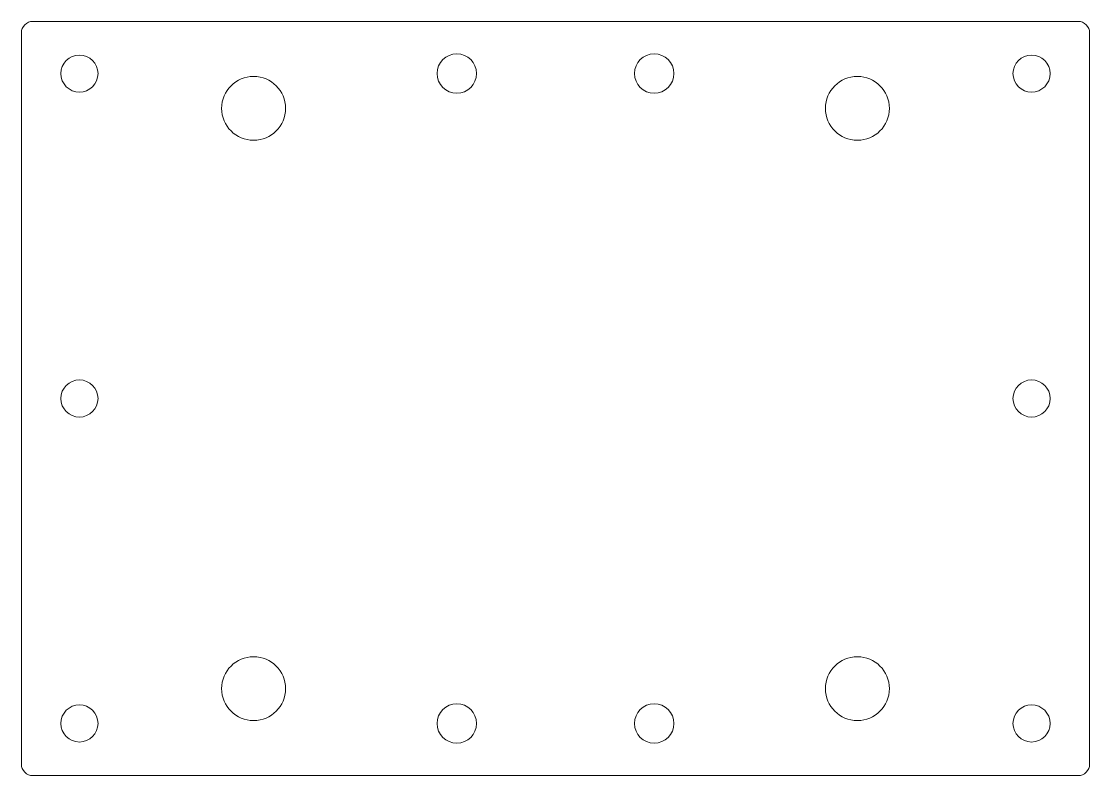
# Model space of a CAD drawing. Header units: millimetres. Extents: x 261 to 353, y 607.1 to 672.1.
import ezdxf

# ---------------------------------------------------------------- set-up
doc = ezdxf.new("R2010")
doc.units = ezdxf.units.MM
doc.layers.add('VISIBLE', color=7, linetype='Continuous', lineweight=0)

msp = doc.modelspace()

# ---------------------------------------------------------------- linework, layer by layer
at = {"layer": 'VISIBLE'}
for p, q in [((262.031, 672.096), (352.031, 672.096)), ((261.031, 608.096), (261.031, 671.096)), ((353.031, 671.096), (353.031, 608.096)), ((352.031, 607.096), (262.031, 607.096))]:
    msp.add_line(p, q, dxfattribs=at)
for centre, radius in [((266.031, 667.596), 1.6), ((298.531, 667.596), 1.7), ((315.531, 667.596), 1.7), ((348.031, 667.596), 1.6), ((281.031, 664.596), 2.75), ((333.031, 664.596), 2.75), ((266.031, 639.596), 1.6), ((348.031, 639.596), 1.6), ((281.031, 614.596), 2.75), ((333.031, 614.596), 2.75), ((266.031, 611.596), 1.6), ((298.531, 611.596), 1.7), ((315.531, 611.596), 1.7), ((348.031, 611.596), 1.6)]:
    msp.add_circle(centre, radius, dxfattribs=at)
for centre, start, end in [((262.031, 671.096), 90, 180), ((352.031, 671.096), 0, 90), ((262.031, 608.096), 180, 270), ((352.031, 608.096), 270, 0)]:
    msp.add_arc(centre, 1, start, end, dxfattribs=at)

doc.saveas('drawing.dxf')
